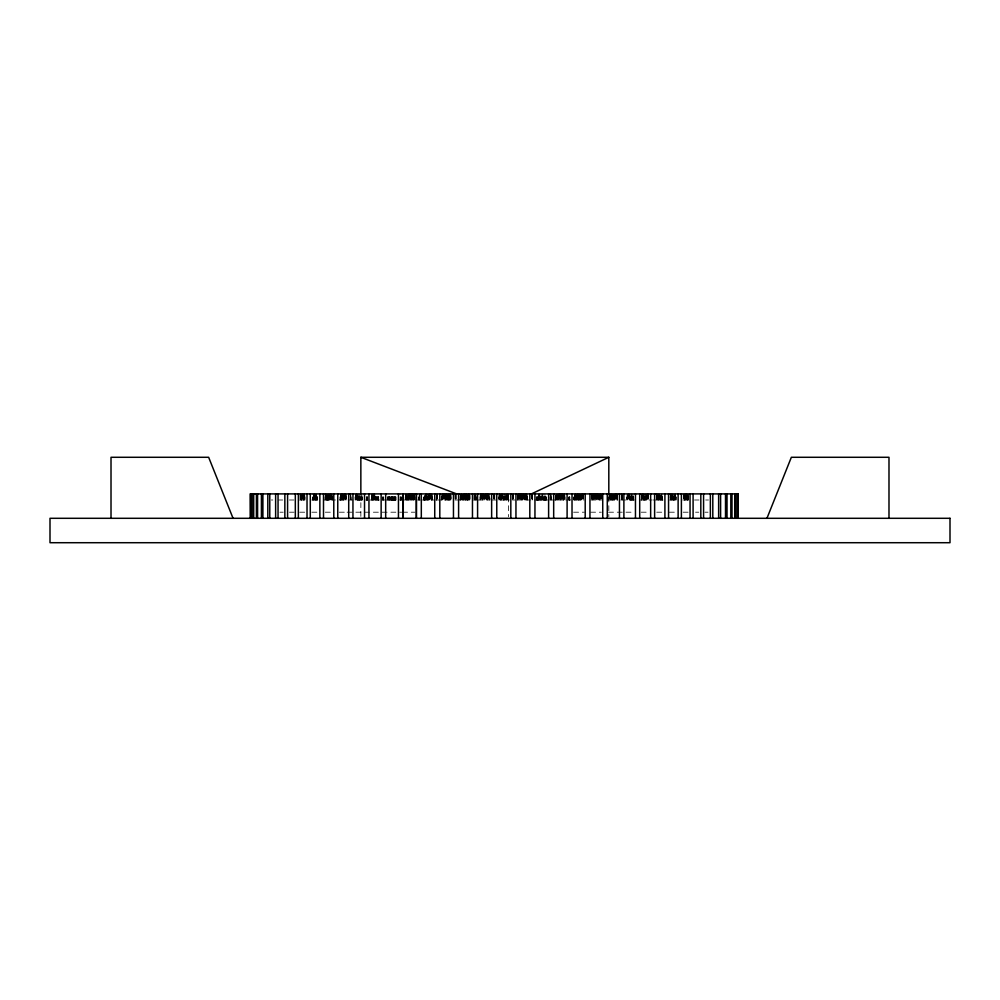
<?xml version="1.0" encoding="UTF-8"?>
<svg xmlns="http://www.w3.org/2000/svg" width="1000" height="1000" viewBox="0 0 1000 1000"><rect width="100%" height="100%" fill="white"/><g stroke="black" fill="none" stroke-linecap="round" stroke-linejoin="round"><path stroke-width="0.75" stroke-dasharray="5 3.75" d="M271.363 500L272.8 500M278.5 500L282.738 500M289.387 500L293.913 500M299.375 500L305.438 500M311.825 500L318.538 500M323.888 500L335.475 500M339.338 500L367.962 500M369.688 500L379.438 500M382.15 500L416.35 500M417.537 500L420.588 500M422.438 500L433.725 500M435.725 500L451.438 500M454.913 500L476.775 500M478.2 500L489.963 500L489.963 493.9M491.2 500L509.312 500M515.05 500L512.5 500L512.5 493.9M517.062 500L547.888 500M549.85 500L565.675 500M565.988 500L584.163 500M590.7 500L601.575 500M608.1 500L617.725 500M620.737 500L634.388 500M640.325 500L652.125 500M653.337 500L663.025 500M669.463 500L678.475 500M682.85 500L688.775 500L688.725 496.95M694.5 500L699.025 500M705.675 500L708.5 500M279.938 512.2L283.212 512.2M289.45 512.2L294.125 512.2M299.688 512.2L305.025 512.2M311.85 512.2L317.925 512.2M325.288 512.2L333.088 512.2M339.312 512.2L345.6 512.2M347.113 512.2L401.65 512.2M402.537 512.2L414.85 512.2M573.575 512.2L584.388 512.2M590.562 512.2L601.375 512.2M608.513 512.2L633.812 512.2M641.162 512.2L649.25 512.2M656.712 512.2L663.15 512.2M669.325 512.2L676.912 512.2M683.138 512.2L689.45 512.2M695.575 512.2L698.763 512.2M704.9 512.2L708.062 512.2M688.55 493.9L688.637 500M688.45 496.95L688.363 500M688.25 496.95L688.062 500M688.025 496.95L687.975 500M687.825 493.9L687.775 500M687.463 496.95L687.463 500M687.425 493.9L687.4 500M687.125 496.95L687.175 500M686.888 493.9L686.812 500M686.6 493.9L686.65 500M686.45 493.9L686.5 500M686.312 493.9L686.237 500M686.025 493.9L686.125 500M685.925 496.95L685.9 500M685.738 493.9L685.713 500M685.475 493.9L685.362 500L685.263 493.9M685.037 496.95L684.938 500M684.862 496.95L684.775 500M684.55 496.95L684.55 500L684.325 493.9M684.163 493.9L684.175 500M684 493.9L684.038 500M683.838 493.9L683.85 500M676.112 496.95L676.025 500M675.938 496.95L675.938 500M675.75 496.95L675.612 500M675.537 493.9L675.537 500M675.238 493.9L675.2 500L675.013 493.9M674.85 496.95L674.775 500M674.625 496.95L674.625 500M674.475 493.9L674.3 500M674 496.95L673.9 500M673.688 496.95L673.725 500M673.413 493.9L673.325 500M673.138 496.95L673.138 500M672.95 496.95L672.987 500M672.463 493.9L672.588 500M672.4 493.9L672.237 500L672.125 496.95M671.838 496.95L671.838 500M671.8 493.9L671.712 500M671.562 493.9L671.525 500M671.287 493.9L671.213 500M671.038 496.95L671.038 500M670.788 496.95L670.788 500M670.575 493.9L670.575 500M670.475 493.9L670.475 500M670.212 493.9L670.212 500L670.113 496.95M662.487 496.95L662.487 500M662.312 496.95L662.275 500M662.113 496.95L662.062 500M662.013 493.9L661.912 500M661.712 496.95L661.625 500M661.388 496.95L661.388 500M661.388 493.9L661.2 500M661.137 496.95L661.062 500M660.938 500L660.8 493.9L660.713 500M660.475 500L660.375 493.9L660.212 500L660.013 496.95M659.812 500L659.762 493.9L659.6 500M659.412 493.9L659.412 500M659.237 493.9L659.163 500M658.9 496.95L658.938 500M658.838 493.9L658.713 500M658.462 496.95L658.55 500M658.413 493.9L658.413 500M658.225 496.95L658.25 500M657.987 493.9L657.887 500M657.825 493.9L657.7 500L657.588 496.95M657.325 493.9L657.3 500M657.025 496.95L657.075 500L656.85 493.9M656.65 493.9L656.675 500M656.513 493.9L656.488 500M656.312 493.9L656.312 500M648.637 493.9L648.55 500M648.3 493.9L648.337 500M648.062 493.9L648.15 500M647.925 493.9L647.913 500M647.8 493.9L647.725 500M647.45 493.9L647.475 500M647.288 493.9L647.3 500M647.138 493.9L647.125 500M646.95 493.9L646.95 500M646.587 496.95L646.775 500M646.45 493.9L646.562 500M646.363 496.95L646.2 500M645.962 496.95L645.975 500L645.888 493.9M645.725 493.9L645.725 500M645.375 496.95L645.512 500M645.037 496.95L645.05 500M644.887 493.9L644.887 500M644.575 496.95L644.6 500L644.475 493.9M644.1 496.95L644.15 500M643.9 500L643.95 493.9L643.688 500M643.525 493.9L643.612 500M643.35 493.9L643.35 500M643.138 493.9L643.125 500M643 493.9L642.913 500M642.65 493.9L642.763 500M642.412 493.9L642.288 500M642.013 493.9L642.138 500M641.888 493.9L641.825 500M641.712 493.9L641.612 500M633.737 496.95L633.737 500M633.413 496.95L633.413 500M633.237 496.95L633.1 500M633.05 493.9L633.038 500M632.737 496.95L632.737 500M632.263 496.95L632.238 500M631.925 493.9L631.812 500M631.712 493.9L631.712 500M631.538 496.95L631.562 500M631.325 496.95L631.325 500M631.075 496.95L631.075 500M630.8 493.9L630.825 500M630.65 496.95L630.575 500M630.337 500L630.15 496.95L630.087 500M629.825 496.95L629.913 500M629.675 493.9L629.625 500M629.4 493.9L629.4 500M628.55 493.9L628.575 500M628.462 493.9L628.312 500M628.138 493.9L628.188 500M628.013 493.9L627.975 500M627.1 493.9L627.05 500M626.362 496.95L626.362 500M622.487 493.9L622.487 500M622.225 496.95L622.225 500L622.1 493.9M621.862 493.9L621.888 500M621.775 493.9L621.712 500M621.475 493.9L621.475 500L621.287 493.9M617.438 496.95L617.438 500M617.325 493.9L617.388 500M617.15 493.9L617.125 500M616.912 493.9L616.912 500M616.675 493.9L616.75 500M616.438 493.9L616.55 500M616.275 493.9L616.362 500M615.988 493.9L616.062 500M615.825 493.9L615.95 500M615.588 493.9L615.675 500M615.375 493.9L615.413 500M615.15 493.9L615.312 500M614.95 493.9L615.05 500M614.45 493.9L614.388 500M614.212 496.95L614.175 500M613.962 493.9L613.962 500L613.837 496.95M613.55 493.9L613.625 500M613.3 500L613.3 493.9L613.05 500M613.038 496.95L613.025 500M612.762 493.9L612.837 500M612.5 496.95L612.537 500M612.25 493.9L611.975 500M611.638 496.95L611.625 500M611.413 493.9L611.45 500M611.213 493.9L611.3 500M611.038 493.9L611.038 500M610.913 493.9L610.913 500M610.65 496.95L610.65 500M610.487 493.9L610.375 500L610.15 496.95M609.925 493.9L609.825 500M609.525 493.9L609.575 500M608.938 493.9L609.012 500M608.812 496.95L608.812 516.775M601.213 493.9L601.25 500M601.15 493.9L601.075 500M600.95 493.9L600.925 500M600.662 493.9L600.625 500M600.325 493.9L600.288 500M600.013 493.9L599.938 500M599.675 493.9L599.562 500M599.3 493.9L599.438 500M599.2 496.95L599.2 500M598.888 496.95L598.888 500M598.825 493.9L598.787 500M598.438 493.9L598.312 500L598.062 493.9M598 493.9L598 500M597.663 493.9L597.663 500M597.525 493.9L597.438 500M597.388 493.9L597.388 500M597.05 493.9L597.062 500M596.912 496.95L596.95 500M596.788 493.9L596.763 500M596.425 493.9L596.4 500M596.25 493.9L596.237 500M596.087 493.9L596.112 500M595.85 493.9L595.775 500M595.588 493.9L595.6 500M595.538 493.9L595.525 500M595.212 493.9L595.163 500L595.062 493.9M594.837 493.9L594.837 500M594.65 493.9L594.612 500M594.325 493.9L594.338 500M594.237 493.9L594.1 500M594.05 493.9L593.962 500L593.675 493.9M593.538 493.9L593.587 500M593.312 493.9L593.288 500M592.987 493.9L592.975 500M592.837 496.95L592.837 500M592.587 493.9L592.587 500M592.25 493.9L592.362 500M592.05 493.9L592.2 500M591.95 493.9L592 500M591.75 493.9L591.675 500M591.512 493.9L591.425 500M591.287 493.9L591.325 500M583.675 493.9L583.612 500M583.375 493.9L583.45 500M583.075 493.9L583.138 500M582.913 493.9L582.85 500M582.688 493.9L582.7 500M582.438 493.9L582.463 500M582.3 493.9L581.812 500M581.763 493.9L581.663 500M581.587 493.9L581.462 500M581.25 496.95L581.225 500M581.163 493.9L581.15 500M580.788 500L580.812 493.9L580.65 500M580.525 493.9L580.375 500M580.337 496.95L580.188 500L579.975 493.9M579.9 496.95L579.862 500M579.712 493.9L579.587 500L579.425 496.95M579.275 493.9L579.138 500M578.938 493.9L578.962 500M578.85 496.95L578.763 500M578.612 493.9L578.65 500M578.275 493.9L578.413 500M578.237 496.95L578.25 500M577.938 493.9L577.85 500L577.812 496.95M577.587 493.9L577.513 500M577.3 493.9L577.375 500M577.15 493.9L577.15 500M576.812 493.9L576.938 500M576.7 500L576.25 493.9M576.025 493.9L576.075 500M575.788 493.9L575.837 500M575.575 496.95L575.625 500M575.525 493.9L575.5 500M575.25 493.9L575.2 500L574.987 493.9M574.75 493.9L574.75 500M574.637 496.95L574.525 500L574.362 496.95M574.225 496.95L574.175 500M574.05 496.95L574.075 500M573.875 496.95L573.825 500M569.775 496.95L569.8 500M569.7 496.95L569.675 500M569.325 496.95L569.325 500M569.225 500L569.1 496.95L569 500M568.8 496.95L568.837 500M564.975 496.95L564.975 500M564.775 493.9L564.812 500M564.688 493.9L564.625 500M564.35 493.9L564.462 500M564.212 493.9L564.237 500M563.913 493.9L564 500M563.812 493.9L563.763 500M563.062 493.9L563.2 500M563.038 493.9L562.888 500L562.688 493.9M562.463 493.9L562.562 500M562.312 493.9L562.325 500M562.062 493.9L562.15 500M561.85 493.9L561.912 500M561.688 493.9L561.675 500M561.475 493.9L561.45 500M561.263 493.9L561.325 500M561.075 493.9L561 500L560.8 493.9M560.562 493.9L560.575 500M560.4 496.95L560.5 500M560.3 493.9L560.325 500M560.05 493.9L559.95 500M559.8 493.9L559.725 500L559.538 493.9M559.312 493.9L559.438 500M559.225 493.9L559.25 500M558.888 493.9L558.962 500M558.812 493.9L558.812 500M558.312 493.9L558.45 500M558.112 496.95L558.112 500M557.812 493.9L557.663 500L557.625 493.9M557.425 496.95L557.425 500M557.062 496.95L557.062 500M556.925 496.95L556.938 500M556.725 496.95L556.613 500M556.287 493.9L556.175 500L556.038 493.9M555.775 496.95L555.775 500M555.562 496.95L555.675 500M555.475 500L555.35 493.9L555.288 500M551.175 496.95L551.213 500M551.038 493.9L551.138 500M550.837 493.9L550.825 500L550.55 493.9M550.4 493.9L550.5 500M550.163 493.9L550.225 500M550.062 496.95L550.062 500M546.2 496.95L546.25 500M546.175 496.95L546.175 500M545.9 496.95L545.9 500M545.562 496.95L545.712 500M545.45 496.95L545.5 500M545.25 496.95L545.25 500M544.95 493.9L545.013 500M544.775 496.95L544.775 500M544.163 496.95L544.237 500M544.012 496.95L543.925 500L543.875 493.9M543.425 496.95L543.362 500M543.162 496.95L543.212 500M542.9 493.9L542.975 500M542.45 493.9L542.562 500M542.35 496.95L542.388 500M542.175 496.95L542.2 500M541.912 496.95L541.938 500M541.6 496.95L541.725 500M541.475 496.95L541.475 500M541.263 493.9L541.213 500M540.975 496.95L541.038 500M540.8 496.95L540.938 500M540.562 496.95L540.562 500M540.525 496.95L540.525 500M540.288 496.95L540.3 500M539.875 493.9L539.8 500M539.525 493.9L539.663 500M539.325 496.95L539.45 500M539.263 496.95L539.188 500M538.95 493.9L538.888 500M538.775 493.9L538.688 500M538.575 496.95L538.562 500M538.438 496.95L538.438 500M537.95 496.95L537.95 500M537.737 496.95L537.737 500M537.463 496.95L537.463 500M537.375 496.95L537.375 500M536.825 496.95L537 500M536.562 496.95L536.562 500M536.263 496.95L536.263 500M532.5 496.95L532.425 500M532.388 493.9L532.288 500M532.163 493.9L532.125 500M531.938 493.9L532 500M531.712 493.9L531.675 500M531.5 493.9L531.45 500L531.263 493.9M527.475 496.95L527.475 500M527.225 493.9L527.225 500L527.137 496.95M526.8 496.95L526.875 500M526.65 493.9L526.75 500M526.512 493.9L526.55 500M526.275 493.9L526.3 500M526.163 493.9L526.112 500M525.862 493.9L525.938 500M525.588 493.9L525.638 500M525.475 493.9L525.375 500M525.2 496.95L525.2 500L524.987 493.9M524.788 493.9L524.725 500L524.6 496.95M524.412 493.9L524.375 500M524.2 496.95L524.188 500M524.075 493.9L523.962 500M523.737 493.9L523.763 500M523.425 493.9L523.312 500M523.162 493.9L523.162 500M522.975 493.9L522.938 500M522.788 493.9L522.712 500M522.587 496.95L522.425 500M522.362 493.9L522.388 500M522.075 493.9L522.137 500M521.912 496.95L521.925 500M521.688 493.9L521.688 500M521.575 493.9L521.45 500M521.213 493.9L521.287 500M521.112 493.9L521.112 500M520.763 493.9L520.763 500M520.65 493.9L520.562 500M520.462 493.9L520.4 500M520.2 493.9L520.212 500M520.075 493.9L519.975 500M519.837 493.9L519.763 500L519.612 496.95M519.388 493.9L519.338 500M519.188 493.9L519.125 500L518.987 493.9M518.862 493.9L518.775 500M518.575 493.9L518.55 500M518.362 493.9L518.438 500M518.15 493.9L518.2 500M517.925 493.9L517.913 500M517.638 493.9L517.75 500M517.537 496.95L517.625 500M513.475 493.9L513.55 500M513.263 493.9L513.35 500L513.062 493.9M512.962 493.9L512.837 500L512.65 493.9M508.525 496.95L508.512 516.775M508.325 496.95L508.438 500M508.2 493.9L508.137 500M508.013 493.9L507.9 500M507.75 493.9L507.663 500M507.638 493.9L507.5 500M507.312 496.95L507.312 500M507.075 496.95L507.075 500M506.85 496.95L506.85 500M506.737 496.95L506.688 500M506.425 496.95L506.463 500M506.3 493.9L506.225 500M506.1 493.9L506.075 500M505.9 493.9L505.863 500M505.675 496.95L505.562 500M505.1 496.95L505.112 500M504.65 493.9L504.613 500M504.137 496.95L504.137 500L504.062 493.9M503.787 496.95L503.787 500M503.65 496.95L503.525 500M503.088 493.9L503.15 500M502.812 493.9L502.663 500M502.125 493.9L502.038 500M501.975 493.9L501.9 500M501.763 493.9L501.763 500M501.4 496.95L501.4 500M501.238 493.9L501.238 500M500.763 496.95L500.763 500M500.475 493.9L500.35 500M500 496.95L500.125 500M499.775 493.9L499.712 500L499.513 493.9M499.45 493.9L499.5 500M499.3 493.9L499.263 500M498.963 493.9L498.988 500M498.775 496.95L498.862 500M494.8 493.9L494.775 500M494.387 493.9L494.387 500M494.263 493.9L494.263 500M493.888 493.9L493.988 500M493.787 493.9L493.762 500M489.575 496.95L489.575 500M489.275 493.9L489.275 500M488.587 493.9L488.587 500M488.363 493.9L488.45 500M488.137 493.9L488.137 500M487.912 493.9L487.9 500M487.675 493.9L487.825 500M487.475 496.95L487.512 500M487.413 493.9L487.325 500M487.15 493.9L487.15 500M486.875 493.9L486.975 500M486.7 496.95L486.7 500M486.512 493.9L486.413 500M486.262 493.9L486.2 500M486 493.9L486.15 500M485.788 493.9L485.788 500L485.712 496.95M485.538 493.9L485.538 500M485.213 493.9L485.238 500M484.812 493.9L484.812 500M484.338 493.9L484.375 500M484.263 496.95L484.2 500M483.762 493.9L483.762 500M483.537 493.9L483.537 500M483.288 493.9L483.288 500M483.038 493.9L482.85 500L482.762 493.9M482.463 493.9L482.525 500M482.325 496.95L482.325 500M482.163 493.9L482.163 500M481.825 493.9L481.825 500M481.463 493.9L481.463 500L481.2 493.9M481.087 493.9L480.975 500M480.788 493.9L480.775 500L480.562 493.9M480.487 493.9L480.387 500M480.175 493.9L480.175 500M480.05 496.95L480.075 500M476.225 496.95L476.213 500M476.15 493.9L475.988 500L475.962 496.95M475.575 493.9L475.588 500M475.412 493.9L475.35 500M475.138 500L475.213 493.9L474.975 500M474.875 493.9L474.738 500M474.712 493.9L474.562 500M474.325 493.9L474.325 500M474.1 493.9L473.862 500M469.95 493.9L469.938 500M469.375 493.9L469.462 500M469.175 493.9L469.237 500M469.05 493.9L469.062 500M468.713 493.9L468.862 500M468.612 493.9L468.6 500M468.45 493.9L468.325 500M468.137 493.9L468.075 500M468.05 500L467.887 493.9L467.775 500M467.438 493.9L467.587 500M467.35 500L467.25 493.9L467.025 500M466.938 493.9L466.8 500M466.763 493.9L466.788 500M466.45 493.9L466.463 500M466.25 493.9L466.287 500M466 493.9L466.112 500M465.363 493.9L465.35 500M465.2 493.9L465.238 500M465.05 493.9L464.963 500M464.862 493.9L464.787 500M464.625 493.9L464.7 500M464.338 493.9L464.5 500M464.137 493.9L464.15 500M463.988 493.9L464.012 500M463.688 493.9L463.837 500M463.612 500L463.512 493.9L463.312 500M463.125 493.9L463.075 500M462.9 493.9L462.85 500M462.463 496.95L462.625 500M462.4 500L462.212 493.9L462.163 500M461.825 493.9L461.925 500M461.65 493.9L461.625 500L461.413 493.9M461.312 496.95L461.312 500M461.025 493.9L461.175 500M460.825 500L460.775 493.9L460.662 500M460.487 493.9L460.438 500M460.275 500L460.188 493.9L460.087 500M456.138 493.9L456.15 500M455.788 493.9L455.938 500M455.637 493.9L455.613 500M455.412 493.9L455.387 500L455.213 493.9M455.037 493.9L455.037 500M451.087 493.9L451.1 500M450.863 496.95L450.812 500M450.575 493.9L450.6 500M450.487 496.95L450.487 500M450.25 493.9L450.25 500M449.963 493.9L450.112 500M449.712 496.95L449.712 500M449.6 496.95L449.6 500M449.412 493.9L449.412 500M449.2 493.9L449.137 500M449 493.9L448.95 500M448.787 500L448.775 493.9L448.462 500M448.338 493.9L448.275 500M448.15 493.9L448.188 500M447.987 493.9L448.025 500M447.688 493.9L447.7 500M447.537 500L447.137 493.9M446.838 493.9L446.962 500M446.688 493.9L446.763 500M446.488 493.9L446.45 500M446.275 493.9L446.2 500M446 493.9L446.15 500M445.4 493.9L445.4 500M445.3 493.9L445.275 500M444.963 493.9L445.087 500M444.825 493.9L444.875 500M444.338 493.9L444.425 500M444.25 493.9L444.125 500L444.062 493.9M443.825 493.9L443.75 500M443.55 493.9L443.6 500M443.312 493.9L443.4 500M443.113 493.9L443.175 500M443.013 493.9L442.875 500M442.65 496.95L442.638 500M442.438 493.9L442.438 500M442.413 493.9L442.425 500M442.212 493.9L442.188 500M441.8 493.9L441.975 500M441.737 496.95L441.6 500M441.425 496.95L441.438 500M441.3 496.95L441.3 500M437.375 493.9L437.238 500M437.088 493.9L437.1 500M436.887 493.9L436.875 500M436.6 493.9L436.788 500M436.388 496.95L436.438 500M436.262 496.95L436.275 500M432.362 496.95L432.275 500M432.062 493.9L432.163 500M431.887 493.9L431.8 500M431.662 493.9L431.6 500M431.175 493.9L431.163 500M430.925 493.9L430.875 500M430.562 493.9L430.6 500M430.438 493.9L430.538 500M430.325 493.9L430.312 500M429.938 493.9L430.075 500M429.9 493.9L429.825 500M429.688 493.9L429.562 500M429.438 493.9L429.412 500M429.263 493.9L429.175 500M429.062 500L428.963 493.9L428.787 500M428.488 496.95L428.55 500M428.35 493.9L428.438 500M428.062 493.9L428.088 500M428.025 500L427.85 496.95L427.775 500M427.575 496.95L427.537 500M427.312 496.95L427.25 500L427.062 493.9L426.938 500M426.688 493.9L426.613 500L426.525 496.95M426.312 493.9L426.225 500M425.988 496.95L426.138 500M425.925 493.9L425.825 500M425.737 493.9L425.688 500M425.462 493.9L425.462 500M425.163 496.95L425.213 500M424.938 496.95L424.938 500M424.837 496.95L424.837 500M424.212 496.95L424.263 500M424.05 496.95L423.888 500M423.875 496.95L423.825 500M419.762 493.9L419.9 500M419.475 496.95L419.475 500M419.225 493.9L419.175 500M419.038 496.95L418.988 500M418.762 496.95L418.862 500M414.95 496.95L414.988 500M414.875 496.95L414.85 500M414.625 493.9L414.562 500M414.45 493.9L414.363 500M414.288 493.9L414.113 500M413.888 493.9L413.975 500M413.738 493.9L413.725 500M413.587 493.9L413.612 500M413.325 500L413.3 493.9L413.188 500M412.962 493.9L412.863 500L412.762 493.9M412.625 493.9L412.612 500M412.275 493.9L412.225 500M412.15 493.9L412.1 500M411.912 493.9L411.938 500M411.688 493.9L411.613 500M411.55 493.9L411.475 500M411.188 493.9L411.3 500M411.125 496.95L411.075 500M410.812 493.9L410.838 500M410.7 493.9L410.575 500M410.525 493.9L410.363 500L410.2 493.9M410.037 493.9L410.012 500M409.875 493.9L409.837 500M409.637 493.9L409.575 500M409.338 493.9L409.45 500M409.2 493.9L409.125 500M408.9 493.9L408.988 500M408.825 493.9L408.775 500M408.638 493.9L408.537 500M408.4 496.95L408.438 500M408.2 496.95L408.113 500M408.013 493.9L407.925 500M407.812 496.95L407.738 500M407.463 496.95L407.6 500M407.425 496.95L407.425 500M407.2 493.9L407.175 500M406.962 496.95L406.85 500M406.688 496.95L406.725 500M406.512 496.95L406.488 500M406.375 493.9L406.238 500M405.988 496.95L406.163 500M405.838 493.9L405.887 500M405.55 493.9L405.725 500M405.475 496.95L405.475 500M405.25 496.95L405.238 500M401.213 496.95L401.213 500M401.087 496.95L401.012 500M400.85 496.95L400.85 500L400.65 493.9M400.438 496.95L400.45 500M400.138 496.95L400.138 500M395.962 496.95L395.913 500M395.75 496.95L395.75 500M395.425 496.95L395.425 500M395.275 496.95L395.275 500M394.938 496.95L394.938 500M394.762 496.95L394.738 500M394.637 496.95L394.6 500M394.5 496.95L394.387 500L394.3 496.95M394.038 496.95L394.025 500M393.775 496.95L393.713 500M393.512 496.95L393.512 500L393.288 496.95M393.088 496.95L393.088 500M392.95 496.95L392.925 500M392.762 496.95L392.75 500M392.45 496.95L392.562 500M392.287 496.95L392.287 500M392.062 496.95L392.175 500M391.85 496.95L391.838 500M391.75 496.95L391.712 500M391.438 496.95L391.587 500M391.2 496.95L391.275 500M391.15 496.95L390.637 500M390.525 496.95L390.45 500M389.762 496.95L389.913 500M389.588 496.95L389.562 500M389.425 496.95L389.425 500M389.137 496.95L389.2 500M389.012 496.95L389.087 500M388.762 496.95L388.762 500M388.525 496.95L388.525 500M388.4 496.95L388.312 500M387.962 496.95L388 500M387.65 496.95L387.65 500M387.512 496.95L387.512 500M383.7 496.95L383.7 500M383.312 496.95L383.363 500L383.188 496.95M382.9 500L382.85 496.95L382.663 500M382.512 496.95L382.537 500M378.688 496.95L378.7 500M378.575 496.95L378.6 500M378.375 496.95L378.325 500M378.113 496.95L378.1 500M377.938 496.95L377.95 500M377.762 496.95L377.762 500M377.612 496.95L377.463 500M377.337 496.95L377.262 500L377.088 496.95M376.613 496.95L376.775 500M376.463 496.95L376.413 500M376.325 496.95L376.188 500M376.025 496.95L376.163 500M375.85 496.95L375.925 500M375.6 496.95L375.562 500M375.363 496.95L375.35 500M375.163 496.95L375.15 500L375.012 496.95M374.85 493.9L374.9 500M374.525 493.9L374.688 500M374.35 493.9L374.375 500M374.188 493.9L374.125 500L374.025 493.9M373.862 493.9L373.812 500M373.612 493.9L373.65 500M373.288 496.95L373.288 500M373.113 496.95L373.113 500M372.863 493.9L373.013 500M372.725 493.9L372.738 500M372.537 496.95L372.537 500M372.337 496.95L372.337 500M372.125 493.9L372.15 500M371.812 496.95L371.812 500M371.637 493.9L371.763 500M371.388 496.95L371.388 500L371.3 496.95M367.488 496.95L367.488 500M367.275 496.95L367.325 500M367.088 496.95L367.125 500M366.887 496.95L366.887 500M366.712 496.95L366.712 500M366.5 496.95L366.45 500M362.337 496.95L362.425 500M362.038 496.95L362.038 500M361.863 493.9L361.875 500M361.562 496.95L361.575 500M361.337 496.95L361.312 500L361.037 496.95M360.875 493.9L360.85 516.775M360.262 496.95L360.262 500M360.062 496.95L360.062 500M359.837 496.95L359.837 500M359.575 493.9L359.6 500M359.35 496.95L359.35 500M359.087 496.95L359.087 500M358.837 496.95L358.837 500M358.587 493.9L358.587 500M358 496.95L358 500M357.638 500L357.663 493.9L357.5 500M357.312 493.9L357.287 500M356.9 493.9L356.925 500M356.788 496.95L356.788 500M356.562 493.9L356.587 500M356.35 493.9L356.262 500M356.138 493.9L355.975 500M355.662 493.9L355.712 500M355.487 496.95L355.487 500M355.012 496.95L355.125 500M351.012 496.95L351.15 500M350.8 493.9L350.913 500M350.65 493.9L350.65 500M350.4 493.9L350.4 500M350.3 493.9L350.288 500M346.213 493.9L346.225 500M346.15 496.95L346.15 500M345.825 493.9L345.812 500M345.65 493.9L345.625 500M345.475 496.95L345.425 500M345.275 493.9L345.25 500M345.112 493.9L344.975 500M344.837 493.9L344.75 500M344.688 493.9L344.575 500M344.45 493.9L344.438 500M344.237 493.9L344.237 500M343.975 493.9L344.038 500M343.7 493.9L343.825 500M342.987 493.9L342.887 500L342.688 493.9M342.475 496.95L342.512 500M342.275 493.9L342.262 500L342.038 493.9M341.863 493.9L342 500M341.75 496.95L341.75 500M341.562 493.9L341.388 500L341.35 493.9M341.062 496.95L341.012 500M340.85 493.9L340.763 500M340.613 493.9L340.588 500M340.5 496.95L340.412 500M340.312 496.95L340.3 500M340 496.95L340.025 500M332.463 496.95L332.463 500M332.375 493.9L332.375 500M332.212 496.95L332.137 500M331.8 496.95L331.938 500M331.7 496.95L331.7 500M331.525 493.9L331.388 500M331.325 493.9L331.188 500M331 493.9L331.05 500M330.775 493.9L330.775 500M330.562 493.9L330.588 500M330.462 493.9L330.35 500M330.138 496.95L330.188 500L330.075 493.9L329.9 500M329.562 493.9L329.65 500M329.425 496.95L329.475 500M329.188 496.95L329.175 500M329.087 493.9L329 500M328.688 493.9L328.862 500M328.562 496.95L328.562 500M328.387 493.9L328.375 500M328.1 496.95L328.15 500M327.962 496.95L327.95 500M327.7 496.95L327.738 500M327.537 493.9L327.6 500M327.325 496.95L327.337 500M327.15 493.9L327.163 500M326.975 496.95L326.975 500M326.688 496.95L326.675 500M326.463 493.9L326.413 500M326.175 496.95L326.213 500M326.112 493.9L326.15 500M325.938 493.9L325.9 500M325.613 493.9L325.675 500M325.513 493.9L325.387 500M325.288 493.9L325.163 500M325.1 496.95L325.075 500M317.475 496.95L317.475 500M317.325 496.95L317.325 500M317.175 496.95L317.013 500M316.863 496.95L316.95 500M316.625 500L316.588 496.95L316.425 500M316.175 493.9L316.225 500M316.075 493.9L316.075 500M315.912 496.95L315.887 500M315.738 496.95L315.575 500M315.375 493.9L315.5 500M315.188 496.95L315.175 500M314.75 493.9L314.85 500M314.513 496.95L314.713 500M314.462 493.9L314.462 500M314.275 493.9L314.2 500M313.962 493.9L313.962 500L313.738 496.95M313.512 493.9L313.55 500M313.263 496.95L313.4 500M313.2 496.95L313.225 500M313 496.95L312.863 500M312.825 496.95L312.7 500L312.613 493.9M304.988 496.95L304.988 500M304.75 493.9L304.75 500M304.538 496.95L304.538 500M304.413 493.9L304.413 500M304.275 493.9L304.175 500M303.913 493.9L304.012 500M303.75 493.9L303.725 500M303.5 500L303.463 493.9L303.325 500M303.1 493.9L303.137 500M303.012 493.9L302.562 500M302.387 493.9L302.238 500L302.1 493.9M301.95 493.9L301.825 500M301.737 500L301.625 493.9L301.475 500M301.275 493.9L301.3 500M301 500L300.712 493.9M300.438 493.9L300.462 500M300.3 493.9L300.325 500M300.038 493.9L300.075 500M641.488 500L641.488 493.9L641.338 500M627.675 500L627.65 496.95L627.612 500M614.75 500L614.75 493.9L614.625 500M563.488 500L563.488 493.9L563.362 500M544.538 500L544.538 496.95L544.462 500M469.738 500L469.738 493.9L469.7 500M465.788 500L465.775 493.9L465.75 500M445.812 500L445.812 493.9L445.75 500M431.413 500L431.413 493.9L431.375 500M424.538 500L424.6 493.9L424.487 500M390.163 500L390.15 496.95L390.1 500M358.35 500L358.35 496.95L358.237 500M343.263 500L343.3 493.9L343.225 500"/><path stroke-width="1.5" d="M766.95 518.3L791.35 457.287L888.988 457.287L888.988 518.3M531.425 493.9L608.812 457.287L608.812 493.9M360.85 493.9L360.85 457.287L608.812 457.287M738.275 493.9L250.138 493.9L250.225 518.3M360.85 457.287L456.613 493.9M233.05 518.3L208.65 457.287L111.013 457.287L111.013 518.3M738.188 493.9L738.188 518.3M737.688 493.9L737.688 518.3M737.188 493.9L737.188 518.3M735.562 493.9L735.562 518.3M734.725 493.9L734.725 518.3M732 493.9L732 518.3M730.825 493.9L730.825 518.3M727.013 493.9L727.013 518.3M725.512 493.9L725.512 518.3M720.6 493.9L720.6 518.3M718.637 493.9L718.637 518.3M712.8 493.9L712.8 518.3M710.362 493.9L710.362 518.3M703.575 493.9L703.575 518.3M700.825 493.9L700.825 518.3M693.088 493.9L693.088 518.3M690.05 493.9L690.05 518.3M681.388 493.9L681.388 518.3M678.125 493.9L678.125 518.3M668.55 493.9L668.55 518.3M664.912 493.9L664.912 518.3M654.625 493.9L654.625 518.3M650.65 493.9L650.65 518.3M639.7 493.9L639.7 518.3M635.462 493.9L635.462 518.3M623.888 493.9L623.888 518.3M619.462 493.9L619.462 518.3M607.275 493.9L607.275 518.3M602.737 493.9L602.737 518.3M589.95 493.9L589.95 518.3M585.2 493.9L585.2 518.3M572.025 493.9L572.025 518.3M567.1 493.9L567.1 518.3M553.675 493.9L553.675 518.3M548.612 493.9L548.612 518.3M534.95 493.9L534.95 518.3M529.812 493.9L529.812 518.3M515.95 493.9L515.95 518.3M510.825 493.9L510.825 518.3M496.775 493.9L496.775 518.3M491.637 493.9L491.637 518.3M477.587 493.9L477.587 518.3M472.463 493.9L472.463 518.3M458.6 493.9L458.6 518.3M453.462 493.9L453.462 518.3M439.8 493.9L439.8 518.3M434.738 493.9L434.738 518.3M421.312 493.9L421.312 518.3M398.462 493.9L398.462 518.3M385.675 493.9L385.675 518.3M381.138 493.9L381.138 518.3M368.95 493.9L368.95 518.3M364.525 493.9L364.525 518.3M352.95 493.9L352.95 518.3M348.713 493.9L348.713 518.3M337.762 493.9L337.762 518.3M333.787 493.9L333.787 518.3M323.5 493.9L323.5 518.3M319.862 493.9L319.862 518.3M310.287 493.9L310.287 518.3M307.025 493.9L307.025 518.3M298.363 493.9L298.363 518.3M295.325 493.9L295.325 518.3M287.587 493.9L287.587 518.3M284.85 493.9L284.85 518.3M278.05 493.9L278.05 518.3M275.625 493.9L275.625 518.3M269.775 493.9L269.775 518.3M267.812 493.9L267.812 518.3M262.9 493.9L262.9 518.3M261.413 493.9L261.413 518.3M257.587 493.9L257.587 518.3M256.413 493.9L256.413 518.3M253.688 493.9L253.688 518.3M252.85 493.9L252.85 518.3M251.225 493.9L251.225 518.3M250.725 493.9L250.725 518.3M950 518.3L50 518.3L50 542.712L950 542.712L950 518.3M416.388 518.3L416.388 493.9L416.362 518.3M403.263 518.3L403.263 493.9L403.212 518.3"/></g></svg>
